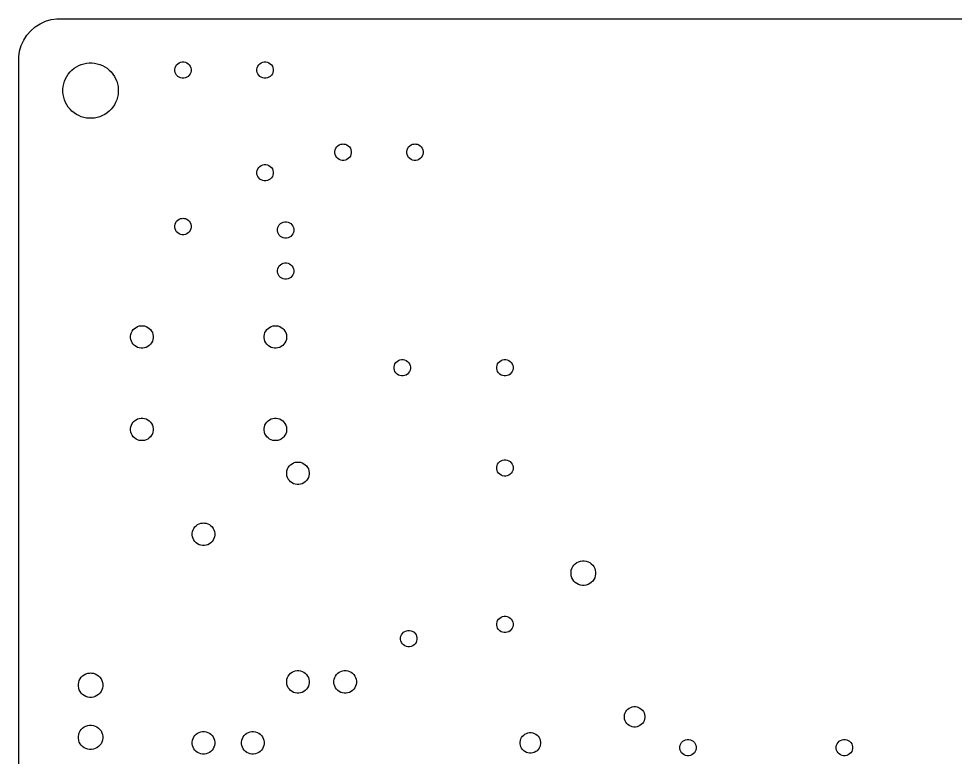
# Model space of a CAD drawing. Header units: millimetres. Extents: x 0 to 90, y 0 to 72.
# Drawn here: x 0 to 45.62, y 36.03 to 72 of the extents above; entities that cross this region are included whole.
import ezdxf

# ---------------------------------------------------------------- set-up
doc = ezdxf.new("R2010")
doc.units = ezdxf.units.MM
doc.layers.add('CUT', color=1, linetype='CONTINUOUS')

msp = doc.modelspace()

# ---------------------------------------------------------------- linework, layer by layer
at = {"layer": 'CUT'}
msp.add_lwpolyline([(0, 2), (0, 70), (0.0025, 70.1429), (0.0432, 70.4257), (0.1237, 70.6998), (0.2424, 70.9597), (0.3969, 71.2001), (0.584, 71.416), (0.7999, 71.6031), (1.0403, 71.7576), (1.3002, 71.8763), (1.5743, 71.9568), (1.8571, 71.9975), (2, 72), (88, 72)], dxfattribs=at)
for points in [[(3.5662, 69.8484), (3.6981, 69.8354), (3.828, 69.8095), (3.9548, 69.7711), (4.0772, 69.7204), (4.194, 69.6579), (4.3042, 69.5843), (4.4066, 69.5003), (4.5003, 69.4066), (4.5843, 69.3042), (4.6579, 69.194), (4.7204, 69.0772), (4.7711, 68.9548), (4.8095, 68.828), (4.8354, 68.6981), (4.8484, 68.5662), (4.8484, 68.4338), (4.8354, 68.3019), (4.8095, 68.172), (4.7711, 68.0452), (4.7204, 67.9228), (4.6579, 67.806), (4.5843, 67.6958), (4.5003, 67.5934), (4.4066, 67.4997), (4.3042, 67.4157), (4.194, 67.3421), (4.0772, 67.2796), (3.9548, 67.2289), (3.828, 67.1905), (3.6981, 67.1646), (3.5662, 67.1516), (3.5, 67.15), (3.4338, 67.1516), (3.3019, 67.1646), (3.172, 67.1905), (3.0452, 67.2289), (2.9228, 67.2796), (2.806, 67.3421), (2.6958, 67.4157), (2.5934, 67.4997), (2.4997, 67.5934), (2.4157, 67.6958), (2.3421, 67.806), (2.2796, 67.9228), (2.2289, 68.0452), (2.1905, 68.172), (2.1646, 68.3019), (2.1516, 68.4338), (2.1516, 68.5662), (2.1646, 68.6981), (2.1905, 68.828), (2.2289, 68.9548), (2.2796, 69.0772), (2.3421, 69.194), (2.4157, 69.3042), (2.4997, 69.4066), (2.5934, 69.5003), (2.6958, 69.5843), (2.806, 69.6579), (2.9228, 69.7204), (3.0452, 69.7711), (3.172, 69.8095), (3.3019, 69.8354), (3.4338, 69.8484), (3.5, 69.85)], [(8.0392, 69.8981), (8.1161, 69.8828), (8.1886, 69.8528), (8.2538, 69.8092), (8.3092, 69.7538), (8.3528, 69.6886), (8.3828, 69.6161), (8.3981, 69.5392), (8.3981, 69.4608), (8.3828, 69.3839), (8.3528, 69.3114), (8.3092, 69.2462), (8.2538, 69.1908), (8.1886, 69.1472), (8.1161, 69.1172), (8.0392, 69.1019), (8, 69.1), (7.9608, 69.1019), (7.8839, 69.1172), (7.8114, 69.1472), (7.7462, 69.1908), (7.6908, 69.2462), (7.6472, 69.3114), (7.6172, 69.3839), (7.6019, 69.4608), (7.6019, 69.5392), (7.6172, 69.6161), (7.6472, 69.6886), (7.6908, 69.7538), (7.7462, 69.8092), (7.8114, 69.8528), (7.8839, 69.8828), (7.9608, 69.8981), (8, 69.9)], [(12.0392, 69.8981), (12.1161, 69.8828), (12.1886, 69.8528), (12.2538, 69.8092), (12.3092, 69.7538), (12.3528, 69.6886), (12.3828, 69.6161), (12.3981, 69.5392), (12.3981, 69.4608), (12.3828, 69.3839), (12.3528, 69.3114), (12.3092, 69.2462), (12.2538, 69.1908), (12.1886, 69.1472), (12.1161, 69.1172), (12.0392, 69.1019), (12, 69.1), (11.9608, 69.1019), (11.8839, 69.1172), (11.8114, 69.1472), (11.7462, 69.1908), (11.6908, 69.2462), (11.6472, 69.3114), (11.6172, 69.3839), (11.6019, 69.4608), (11.6019, 69.5392), (11.6172, 69.6161), (11.6472, 69.6886), (11.6908, 69.7538), (11.7462, 69.8092), (11.8114, 69.8528), (11.8839, 69.8828), (11.9608, 69.8981), (12, 69.9)], [(15.8392, 65.8981), (15.9161, 65.8828), (15.9886, 65.8528), (16.0538, 65.8092), (16.1092, 65.7538), (16.1528, 65.6886), (16.1828, 65.6161), (16.1981, 65.5392), (16.1981, 65.4608), (16.1828, 65.3839), (16.1528, 65.3114), (16.1092, 65.2462), (16.0538, 65.1908), (15.9886, 65.1472), (15.9161, 65.1172), (15.8392, 65.1019), (15.8, 65.1), (15.7608, 65.1019), (15.6839, 65.1172), (15.6114, 65.1472), (15.5462, 65.1908), (15.4908, 65.2462), (15.4472, 65.3114), (15.4172, 65.3839), (15.4019, 65.4608), (15.4019, 65.5392), (15.4172, 65.6161), (15.4472, 65.6886), (15.4908, 65.7538), (15.5462, 65.8092), (15.6114, 65.8528), (15.6839, 65.8828), (15.7608, 65.8981), (15.8, 65.9)], [(19.3392, 65.8981), (19.4161, 65.8828), (19.4886, 65.8528), (19.5538, 65.8092), (19.6092, 65.7538), (19.6528, 65.6886), (19.6828, 65.6161), (19.6981, 65.5392), (19.6981, 65.4608), (19.6828, 65.3839), (19.6528, 65.3114), (19.6092, 65.2462), (19.5538, 65.1908), (19.4886, 65.1472), (19.4161, 65.1172), (19.3392, 65.1019), (19.3, 65.1), (19.2608, 65.1019), (19.1839, 65.1172), (19.1114, 65.1472), (19.0462, 65.1908), (18.9908, 65.2462), (18.9472, 65.3114), (18.9172, 65.3839), (18.9019, 65.4608), (18.9019, 65.5392), (18.9172, 65.6161), (18.9472, 65.6886), (18.9908, 65.7538), (19.0462, 65.8092), (19.1114, 65.8528), (19.1839, 65.8828), (19.2608, 65.8981), (19.3, 65.9)], [(12.0392, 64.8981), (12.1161, 64.8828), (12.1886, 64.8528), (12.2538, 64.8092), (12.3092, 64.7538), (12.3528, 64.6886), (12.3828, 64.6161), (12.3981, 64.5392), (12.3981, 64.4608), (12.3828, 64.3839), (12.3528, 64.3114), (12.3092, 64.2462), (12.2538, 64.1908), (12.1886, 64.1472), (12.1161, 64.1172), (12.0392, 64.1019), (12, 64.1), (11.9608, 64.1019), (11.8839, 64.1172), (11.8114, 64.1472), (11.7462, 64.1908), (11.6908, 64.2462), (11.6472, 64.3114), (11.6172, 64.3839), (11.6019, 64.4608), (11.6019, 64.5392), (11.6172, 64.6161), (11.6472, 64.6886), (11.6908, 64.7538), (11.7462, 64.8092), (11.8114, 64.8528), (11.8839, 64.8828), (11.9608, 64.8981), (12, 64.9)], [(8.0392, 62.2781), (8.1161, 62.2628), (8.1886, 62.2328), (8.2538, 62.1892), (8.3092, 62.1338), (8.3528, 62.0686), (8.3828, 61.9961), (8.3981, 61.9192), (8.3981, 61.8408), (8.3828, 61.7639), (8.3528, 61.6914), (8.3092, 61.6262), (8.2538, 61.5708), (8.1886, 61.5272), (8.1161, 61.4972), (8.0392, 61.4819), (8, 61.48), (7.9608, 61.4819), (7.8839, 61.4972), (7.8114, 61.5272), (7.7462, 61.5708), (7.6908, 61.6262), (7.6472, 61.6914), (7.6172, 61.7639), (7.6019, 61.8408), (7.6019, 61.9192), (7.6172, 61.9961), (7.6472, 62.0686), (7.6908, 62.1338), (7.7462, 62.1892), (7.8114, 62.2328), (7.8839, 62.2628), (7.9608, 62.2781), (8, 62.28)], [(13.0392, 62.1081), (13.1161, 62.0928), (13.1886, 62.0628), (13.2538, 62.0192), (13.3092, 61.9638), (13.3528, 61.8986), (13.3828, 61.8261), (13.3981, 61.7492), (13.3981, 61.6708), (13.3828, 61.5939), (13.3528, 61.5214), (13.3092, 61.4562), (13.2538, 61.4008), (13.1886, 61.3572), (13.1161, 61.3272), (13.0392, 61.3119), (13, 61.31), (12.9608, 61.3119), (12.8839, 61.3272), (12.8114, 61.3572), (12.7462, 61.4008), (12.6908, 61.4562), (12.6472, 61.5214), (12.6172, 61.5939), (12.6019, 61.6708), (12.6019, 61.7492), (12.6172, 61.8261), (12.6472, 61.8986), (12.6908, 61.9638), (12.7462, 62.0192), (12.8114, 62.0628), (12.8839, 62.0928), (12.9608, 62.1081), (13, 62.11)], [(13.0392, 60.1081), (13.1161, 60.0928), (13.1886, 60.0628), (13.2538, 60.0192), (13.3092, 59.9638), (13.3528, 59.8986), (13.3828, 59.8261), (13.3981, 59.7492), (13.3981, 59.6708), (13.3828, 59.5939), (13.3528, 59.5214), (13.3092, 59.4562), (13.2538, 59.4008), (13.1886, 59.3572), (13.1161, 59.3272), (13.0392, 59.3119), (13, 59.31), (12.9608, 59.3119), (12.8839, 59.3272), (12.8114, 59.3572), (12.7462, 59.4008), (12.6908, 59.4562), (12.6472, 59.5214), (12.6172, 59.5939), (12.6019, 59.6708), (12.6019, 59.7492), (12.6172, 59.8261), (12.6472, 59.8986), (12.6908, 59.9638), (12.7462, 60.0192), (12.8114, 60.0628), (12.8839, 60.0928), (12.9608, 60.1081), (13, 60.11)], [(6.0432, 57.0483), (6.1284, 57.0348), (6.2105, 57.0081), (6.2874, 56.969), (6.3572, 56.9182), (6.4182, 56.8572), (6.469, 56.7874), (6.5081, 56.7105), (6.5348, 56.6284), (6.5483, 56.5432), (6.5483, 56.4568), (6.5348, 56.3716), (6.5081, 56.2895), (6.469, 56.2126), (6.4182, 56.1428), (6.3572, 56.0818), (6.2874, 56.031), (6.2105, 55.9919), (6.1284, 55.9652), (6.0432, 55.9517), (6, 55.95), (5.9568, 55.9517), (5.8716, 55.9652), (5.7895, 55.9919), (5.7126, 56.031), (5.6428, 56.0818), (5.5818, 56.1428), (5.531, 56.2126), (5.4919, 56.2895), (5.4652, 56.3716), (5.4517, 56.4568), (5.4517, 56.5432), (5.4652, 56.6284), (5.4919, 56.7105), (5.531, 56.7874), (5.5818, 56.8572), (5.6428, 56.9182), (5.7126, 56.969), (5.7895, 57.0081), (5.8716, 57.0348), (5.9568, 57.0483), (6, 57.05)], [(12.5432, 57.0483), (12.6284, 57.0348), (12.7105, 57.0081), (12.7874, 56.969), (12.8572, 56.9182), (12.9182, 56.8572), (12.969, 56.7874), (13.0081, 56.7105), (13.0348, 56.6284), (13.0483, 56.5432), (13.0483, 56.4568), (13.0348, 56.3716), (13.0081, 56.2895), (12.969, 56.2126), (12.9182, 56.1428), (12.8572, 56.0818), (12.7874, 56.031), (12.7105, 55.9919), (12.6284, 55.9652), (12.5432, 55.9517), (12.5, 55.95), (12.4568, 55.9517), (12.3716, 55.9652), (12.2895, 55.9919), (12.2126, 56.031), (12.1428, 56.0818), (12.0818, 56.1428), (12.031, 56.2126), (11.9919, 56.2895), (11.9652, 56.3716), (11.9517, 56.4568), (11.9517, 56.5432), (11.9652, 56.6284), (11.9919, 56.7105), (12.031, 56.7874), (12.0818, 56.8572), (12.1428, 56.9182), (12.2126, 56.969), (12.2895, 57.0081), (12.3716, 57.0348), (12.4568, 57.0483), (12.5, 57.05)], [(18.7192, 55.3981), (18.7961, 55.3828), (18.8686, 55.3528), (18.9338, 55.3092), (18.9892, 55.2538), (19.0328, 55.1886), (19.0628, 55.1161), (19.0781, 55.0392), (19.0781, 54.9608), (19.0628, 54.8839), (19.0328, 54.8114), (18.9892, 54.7462), (18.9338, 54.6908), (18.8686, 54.6472), (18.7961, 54.6172), (18.7192, 54.6019), (18.68, 54.6), (18.6408, 54.6019), (18.5639, 54.6172), (18.4914, 54.6472), (18.4262, 54.6908), (18.3708, 54.7462), (18.3272, 54.8114), (18.2972, 54.8839), (18.2819, 54.9608), (18.2819, 55.0392), (18.2972, 55.1161), (18.3272, 55.1886), (18.3708, 55.2538), (18.4262, 55.3092), (18.4914, 55.3528), (18.5639, 55.3828), (18.6408, 55.3981), (18.68, 55.4)], [(23.7192, 55.3981), (23.7961, 55.3828), (23.8686, 55.3528), (23.9338, 55.3092), (23.9892, 55.2538), (24.0328, 55.1886), (24.0628, 55.1161), (24.0781, 55.0392), (24.0781, 54.9608), (24.0628, 54.8839), (24.0328, 54.8114), (23.9892, 54.7462), (23.9338, 54.6908), (23.8686, 54.6472), (23.7961, 54.6172), (23.7192, 54.6019), (23.68, 54.6), (23.6408, 54.6019), (23.5639, 54.6172), (23.4914, 54.6472), (23.4262, 54.6908), (23.3708, 54.7462), (23.3272, 54.8114), (23.2972, 54.8839), (23.2819, 54.9608), (23.2819, 55.0392), (23.2972, 55.1161), (23.3272, 55.1886), (23.3708, 55.2538), (23.4262, 55.3092), (23.4914, 55.3528), (23.5639, 55.3828), (23.6408, 55.3981), (23.68, 55.4)], [(6.0432, 52.5483), (6.1284, 52.5348), (6.2105, 52.5081), (6.2874, 52.469), (6.3572, 52.4182), (6.4182, 52.3572), (6.469, 52.2874), (6.5081, 52.2105), (6.5348, 52.1284), (6.5483, 52.0432), (6.5483, 51.9568), (6.5348, 51.8716), (6.5081, 51.7895), (6.469, 51.7126), (6.4182, 51.6428), (6.3572, 51.5818), (6.2874, 51.531), (6.2105, 51.4919), (6.1284, 51.4652), (6.0432, 51.4517), (6, 51.45), (5.9568, 51.4517), (5.8716, 51.4652), (5.7895, 51.4919), (5.7126, 51.531), (5.6428, 51.5818), (5.5818, 51.6428), (5.531, 51.7126), (5.4919, 51.7895), (5.4652, 51.8716), (5.4517, 51.9568), (5.4517, 52.0432), (5.4652, 52.1284), (5.4919, 52.2105), (5.531, 52.2874), (5.5818, 52.3572), (5.6428, 52.4182), (5.7126, 52.469), (5.7895, 52.5081), (5.8716, 52.5348), (5.9568, 52.5483), (6, 52.55)], [(12.5432, 52.5483), (12.6284, 52.5348), (12.7105, 52.5081), (12.7874, 52.469), (12.8572, 52.4182), (12.9182, 52.3572), (12.969, 52.2874), (13.0081, 52.2105), (13.0348, 52.1284), (13.0483, 52.0432), (13.0483, 51.9568), (13.0348, 51.8716), (13.0081, 51.7895), (12.969, 51.7126), (12.9182, 51.6428), (12.8572, 51.5818), (12.7874, 51.531), (12.7105, 51.4919), (12.6284, 51.4652), (12.5432, 51.4517), (12.5, 51.45), (12.4568, 51.4517), (12.3716, 51.4652), (12.2895, 51.4919), (12.2126, 51.531), (12.1428, 51.5818), (12.0818, 51.6428), (12.031, 51.7126), (11.9919, 51.7895), (11.9652, 51.8716), (11.9517, 51.9568), (11.9517, 52.0432), (11.9652, 52.1284), (11.9919, 52.2105), (12.031, 52.2874), (12.0818, 52.3572), (12.1428, 52.4182), (12.2126, 52.469), (12.2895, 52.5081), (12.3716, 52.5348), (12.4568, 52.5483), (12.5, 52.55)], [(13.6432, 50.4083), (13.7284, 50.3948), (13.8105, 50.3681), (13.8874, 50.329), (13.9572, 50.2782), (14.0182, 50.2172), (14.069, 50.1474), (14.1081, 50.0705), (14.1348, 49.9884), (14.1483, 49.9032), (14.1483, 49.8168), (14.1348, 49.7316), (14.1081, 49.6495), (14.069, 49.5726), (14.0182, 49.5028), (13.9572, 49.4418), (13.8874, 49.391), (13.8105, 49.3519), (13.7284, 49.3252), (13.6432, 49.3117), (13.6, 49.31), (13.5568, 49.3117), (13.4716, 49.3252), (13.3895, 49.3519), (13.3126, 49.391), (13.2428, 49.4418), (13.1818, 49.5028), (13.131, 49.5726), (13.0919, 49.6495), (13.0652, 49.7316), (13.0517, 49.8168), (13.0517, 49.9032), (13.0652, 49.9884), (13.0919, 50.0705), (13.131, 50.1474), (13.1818, 50.2172), (13.2428, 50.2782), (13.3126, 50.329), (13.3895, 50.3681), (13.4716, 50.3948), (13.5568, 50.4083), (13.6, 50.41)], [(23.7192, 50.5181), (23.7961, 50.5028), (23.8686, 50.4728), (23.9338, 50.4292), (23.9892, 50.3738), (24.0328, 50.3086), (24.0628, 50.2361), (24.0781, 50.1592), (24.0781, 50.0808), (24.0628, 50.0039), (24.0328, 49.9314), (23.9892, 49.8662), (23.9338, 49.8108), (23.8686, 49.7672), (23.7961, 49.7372), (23.7192, 49.7219), (23.68, 49.72), (23.6408, 49.7219), (23.5639, 49.7372), (23.4914, 49.7672), (23.4262, 49.8108), (23.3708, 49.8662), (23.3272, 49.9314), (23.2972, 50.0039), (23.2819, 50.0808), (23.2819, 50.1592), (23.2972, 50.2361), (23.3272, 50.3086), (23.3708, 50.3738), (23.4262, 50.4292), (23.4914, 50.4728), (23.5639, 50.5028), (23.6408, 50.5181), (23.68, 50.52)], [(9.0432, 47.4383), (9.1284, 47.4248), (9.2105, 47.3981), (9.2874, 47.359), (9.3572, 47.3082), (9.4182, 47.2472), (9.469, 47.1774), (9.5081, 47.1005), (9.5348, 47.0184), (9.5483, 46.9332), (9.5483, 46.8468), (9.5348, 46.7616), (9.5081, 46.6795), (9.469, 46.6026), (9.4182, 46.5328), (9.3572, 46.4718), (9.2874, 46.421), (9.2105, 46.3819), (9.1284, 46.3552), (9.0432, 46.3417), (9, 46.34), (8.9568, 46.3417), (8.8716, 46.3552), (8.7895, 46.3819), (8.7126, 46.421), (8.6428, 46.4718), (8.5818, 46.5328), (8.531, 46.6026), (8.4919, 46.6795), (8.4652, 46.7616), (8.4517, 46.8468), (8.4517, 46.9332), (8.4652, 47.0184), (8.4919, 47.1005), (8.531, 47.1774), (8.5818, 47.2472), (8.6428, 47.3082), (8.7126, 47.359), (8.7895, 47.3981), (8.8716, 47.4248), (8.9568, 47.4383), (9, 47.44)], [(27.5471, 45.5982), (27.6401, 45.5834), (27.7296, 45.5543), (27.8135, 45.5116), (27.8897, 45.4562), (27.9562, 45.3897), (28.0116, 45.3135), (28.0543, 45.2296), (28.0834, 45.1401), (28.0982, 45.0471), (28.0982, 44.9529), (28.0834, 44.8599), (28.0543, 44.7704), (28.0116, 44.6865), (27.9562, 44.6103), (27.8897, 44.5438), (27.8135, 44.4884), (27.7296, 44.4457), (27.6401, 44.4166), (27.5471, 44.4018), (27.5, 44.4), (27.4529, 44.4018), (27.3599, 44.4166), (27.2704, 44.4457), (27.1865, 44.4884), (27.1103, 44.5438), (27.0438, 44.6103), (26.9884, 44.6865), (26.9457, 44.7704), (26.9166, 44.8599), (26.9018, 44.9529), (26.9018, 45.0471), (26.9166, 45.1401), (26.9457, 45.2296), (26.9884, 45.3135), (27.0438, 45.3897), (27.1103, 45.4562), (27.1865, 45.5116), (27.2704, 45.5543), (27.3599, 45.5834), (27.4529, 45.5982), (27.5, 45.6)], [(23.7192, 42.8981), (23.7961, 42.8828), (23.8686, 42.8528), (23.9338, 42.8092), (23.9892, 42.7538), (24.0328, 42.6886), (24.0628, 42.6161), (24.0781, 42.5392), (24.0781, 42.4608), (24.0628, 42.3839), (24.0328, 42.3114), (23.9892, 42.2462), (23.9338, 42.1908), (23.8686, 42.1472), (23.7961, 42.1172), (23.7192, 42.1019), (23.68, 42.1), (23.6408, 42.1019), (23.5639, 42.1172), (23.4914, 42.1472), (23.4262, 42.1908), (23.3708, 42.2462), (23.3272, 42.3114), (23.2972, 42.3839), (23.2819, 42.4608), (23.2819, 42.5392), (23.2972, 42.6161), (23.3272, 42.6886), (23.3708, 42.7538), (23.4262, 42.8092), (23.4914, 42.8528), (23.5639, 42.8828), (23.6408, 42.8981), (23.68, 42.9)], [(19.0392, 42.2081), (19.1161, 42.1928), (19.1886, 42.1628), (19.2538, 42.1192), (19.3092, 42.0638), (19.3528, 41.9986), (19.3828, 41.9261), (19.3981, 41.8492), (19.3981, 41.7708), (19.3828, 41.6939), (19.3528, 41.6214), (19.3092, 41.5562), (19.2538, 41.5008), (19.1886, 41.4572), (19.1161, 41.4272), (19.0392, 41.4119), (19, 41.41), (18.9608, 41.4119), (18.8839, 41.4272), (18.8114, 41.4572), (18.7462, 41.5008), (18.6908, 41.5562), (18.6472, 41.6214), (18.6172, 41.6939), (18.6019, 41.7708), (18.6019, 41.8492), (18.6172, 41.9261), (18.6472, 41.9986), (18.6908, 42.0638), (18.7462, 42.1192), (18.8114, 42.1628), (18.8839, 42.1928), (18.9608, 42.2081), (19, 42.21)], [(13.6432, 40.2483), (13.7284, 40.2348), (13.8105, 40.2081), (13.8874, 40.169), (13.9572, 40.1182), (14.0182, 40.0572), (14.069, 39.9874), (14.1081, 39.9105), (14.1348, 39.8284), (14.1483, 39.7432), (14.1483, 39.6568), (14.1348, 39.5716), (14.1081, 39.4895), (14.069, 39.4126), (14.0182, 39.3428), (13.9572, 39.2818), (13.8874, 39.231), (13.8105, 39.1919), (13.7284, 39.1652), (13.6432, 39.1517), (13.6, 39.15), (13.5568, 39.1517), (13.4716, 39.1652), (13.3895, 39.1919), (13.3126, 39.231), (13.2428, 39.2818), (13.1818, 39.3428), (13.131, 39.4126), (13.0919, 39.4895), (13.0652, 39.5716), (13.0517, 39.6568), (13.0517, 39.7432), (13.0652, 39.8284), (13.0919, 39.9105), (13.131, 39.9874), (13.1818, 40.0572), (13.2428, 40.1182), (13.3126, 40.169), (13.3895, 40.2081), (13.4716, 40.2348), (13.5568, 40.2483), (13.6, 40.25)], [(15.9432, 40.2483), (16.0284, 40.2348), (16.1105, 40.2081), (16.1874, 40.169), (16.2572, 40.1182), (16.3182, 40.0572), (16.369, 39.9874), (16.4081, 39.9105), (16.4348, 39.8284), (16.4483, 39.7432), (16.4483, 39.6568), (16.4348, 39.5716), (16.4081, 39.4895), (16.369, 39.4126), (16.3182, 39.3428), (16.2572, 39.2818), (16.1874, 39.231), (16.1105, 39.1919), (16.0284, 39.1652), (15.9432, 39.1517), (15.9, 39.15), (15.8568, 39.1517), (15.7716, 39.1652), (15.6895, 39.1919), (15.6126, 39.231), (15.5428, 39.2818), (15.4818, 39.3428), (15.431, 39.4126), (15.3919, 39.4895), (15.3652, 39.5716), (15.3517, 39.6568), (15.3517, 39.7432), (15.3652, 39.8284), (15.3919, 39.9105), (15.431, 39.9874), (15.4818, 40.0572), (15.5428, 40.1182), (15.6126, 40.169), (15.6895, 40.2081), (15.7716, 40.2348), (15.8568, 40.2483), (15.9, 40.25)], [(3.5467, 40.1332), (3.6389, 40.1186), (3.7277, 40.0897), (3.8109, 40.0473), (3.8864, 39.9924), (3.9524, 39.9264), (4.0073, 39.8509), (4.0497, 39.7677), (4.0786, 39.6789), (4.0932, 39.5867), (4.0932, 39.4933), (4.0786, 39.4011), (4.0497, 39.3123), (4.0073, 39.2291), (3.9524, 39.1536), (3.8864, 39.0876), (3.8109, 39.0327), (3.7277, 38.9903), (3.6389, 38.9614), (3.5467, 38.9468), (3.5, 38.945), (3.4533, 38.9468), (3.3611, 38.9614), (3.2723, 38.9903), (3.1891, 39.0327), (3.1136, 39.0876), (3.0476, 39.1536), (2.9927, 39.2291), (2.9503, 39.3123), (2.9214, 39.4011), (2.9068, 39.4933), (2.9068, 39.5867), (2.9214, 39.6789), (2.9503, 39.7677), (2.9927, 39.8509), (3.0476, 39.9264), (3.1136, 39.9924), (3.1891, 40.0473), (3.2723, 40.0897), (3.3611, 40.1186), (3.4533, 40.1332), (3.5, 40.135)], [(30.0392, 38.4985), (30.1167, 38.4862), (30.1913, 38.4619), (30.2612, 38.4263), (30.3247, 38.3802), (30.3802, 38.3247), (30.4263, 38.2612), (30.4619, 38.1913), (30.4862, 38.1167), (30.4985, 38.0392), (30.4985, 37.9608), (30.4862, 37.8833), (30.4619, 37.8087), (30.4263, 37.7388), (30.3802, 37.6753), (30.3247, 37.6198), (30.2612, 37.5737), (30.1913, 37.5381), (30.1167, 37.5138), (30.0392, 37.5015), (30, 37.5), (29.9608, 37.5015), (29.8833, 37.5138), (29.8087, 37.5381), (29.7388, 37.5737), (29.6753, 37.6198), (29.6198, 37.6753), (29.5737, 37.7388), (29.5381, 37.8087), (29.5138, 37.8833), (29.5015, 37.9608), (29.5015, 38.0392), (29.5138, 38.1167), (29.5381, 38.1913), (29.5737, 38.2612), (29.6198, 38.3247), (29.6753, 38.3802), (29.7388, 38.4263), (29.8087, 38.4619), (29.8833, 38.4862), (29.9608, 38.4985), (30, 38.5)], [(3.5467, 37.5932), (3.6389, 37.5786), (3.7277, 37.5497), (3.8109, 37.5073), (3.8864, 37.4524), (3.9524, 37.3864), (4.0073, 37.3109), (4.0497, 37.2277), (4.0786, 37.1389), (4.0932, 37.0467), (4.0932, 36.9533), (4.0786, 36.8611), (4.0497, 36.7723), (4.0073, 36.6891), (3.9524, 36.6136), (3.8864, 36.5476), (3.8109, 36.4927), (3.7277, 36.4503), (3.6389, 36.4214), (3.5467, 36.4068), (3.5, 36.405), (3.4533, 36.4068), (3.3611, 36.4214), (3.2723, 36.4503), (3.1891, 36.4927), (3.1136, 36.5476), (3.0476, 36.6136), (2.9927, 36.6891), (2.9503, 36.7723), (2.9214, 36.8611), (2.9068, 36.9533), (2.9068, 37.0467), (2.9214, 37.1389), (2.9503, 37.2277), (2.9927, 37.3109), (3.0476, 37.3864), (3.1136, 37.4524), (3.1891, 37.5073), (3.2723, 37.5497), (3.3611, 37.5786), (3.4533, 37.5932), (3.5, 37.595)], [(9.0432, 37.2783), (9.1284, 37.2648), (9.2105, 37.2381), (9.2874, 37.199), (9.3572, 37.1482), (9.4182, 37.0872), (9.469, 37.0174), (9.5081, 36.9405), (9.5348, 36.8584), (9.5483, 36.7732), (9.5483, 36.6868), (9.5348, 36.6016), (9.5081, 36.5195), (9.469, 36.4426), (9.4182, 36.3728), (9.3572, 36.3118), (9.2874, 36.261), (9.2105, 36.2219), (9.1284, 36.1952), (9.0432, 36.1817), (9, 36.18), (8.9568, 36.1817), (8.8716, 36.1952), (8.7895, 36.2219), (8.7126, 36.261), (8.6428, 36.3118), (8.5818, 36.3728), (8.531, 36.4426), (8.4919, 36.5195), (8.4652, 36.6016), (8.4517, 36.6868), (8.4517, 36.7732), (8.4652, 36.8584), (8.4919, 36.9405), (8.531, 37.0174), (8.5818, 37.0872), (8.6428, 37.1482), (8.7126, 37.199), (8.7895, 37.2381), (8.8716, 37.2648), (8.9568, 37.2783), (9, 37.28)], [(11.4432, 37.2783), (11.5284, 37.2648), (11.6105, 37.2381), (11.6874, 37.199), (11.7572, 37.1482), (11.8182, 37.0872), (11.869, 37.0174), (11.9081, 36.9405), (11.9348, 36.8584), (11.9483, 36.7732), (11.9483, 36.6868), (11.9348, 36.6016), (11.9081, 36.5195), (11.869, 36.4426), (11.8182, 36.3728), (11.7572, 36.3118), (11.6874, 36.261), (11.6105, 36.2219), (11.5284, 36.1952), (11.4432, 36.1817), (11.4, 36.18), (11.3568, 36.1817), (11.2716, 36.1952), (11.1895, 36.2219), (11.1126, 36.261), (11.0428, 36.3118), (10.9818, 36.3728), (10.931, 36.4426), (10.8919, 36.5195), (10.8652, 36.6016), (10.8517, 36.6868), (10.8517, 36.7732), (10.8652, 36.8584), (10.8919, 36.9405), (10.931, 37.0174), (10.9818, 37.0872), (11.0428, 37.1482), (11.1126, 37.199), (11.1895, 37.2381), (11.2716, 37.2648), (11.3568, 37.2783), (11.4, 37.28)], [(24.9592, 37.2285), (25.0367, 37.2162), (25.1113, 37.1919), (25.1812, 37.1563), (25.2447, 37.1102), (25.3002, 37.0547), (25.3463, 36.9912), (25.3819, 36.9213), (25.4062, 36.8467), (25.4185, 36.7692), (25.4185, 36.6908), (25.4062, 36.6133), (25.3819, 36.5387), (25.3463, 36.4688), (25.3002, 36.4053), (25.2447, 36.3498), (25.1812, 36.3037), (25.1113, 36.2681), (25.0367, 36.2438), (24.9592, 36.2315), (24.92, 36.23), (24.8808, 36.2315), (24.8033, 36.2438), (24.7287, 36.2681), (24.6588, 36.3037), (24.5953, 36.3498), (24.5398, 36.4053), (24.4937, 36.4688), (24.4581, 36.5387), (24.4338, 36.6133), (24.4215, 36.6908), (24.4215, 36.7692), (24.4338, 36.8467), (24.4581, 36.9213), (24.4937, 36.9912), (24.5398, 37.0547), (24.5953, 37.1102), (24.6588, 37.1563), (24.7287, 37.1919), (24.8033, 37.2162), (24.8808, 37.2285), (24.92, 37.23)], [(32.6392, 36.8981), (32.7161, 36.8828), (32.7886, 36.8528), (32.8538, 36.8092), (32.9092, 36.7538), (32.9528, 36.6886), (32.9828, 36.6161), (32.9981, 36.5392), (32.9981, 36.4608), (32.9828, 36.3839), (32.9528, 36.3114), (32.9092, 36.2462), (32.8538, 36.1908), (32.7886, 36.1472), (32.7161, 36.1172), (32.6392, 36.1019), (32.6, 36.1), (32.5608, 36.1019), (32.4839, 36.1172), (32.4114, 36.1472), (32.3462, 36.1908), (32.2908, 36.2462), (32.2472, 36.3114), (32.2172, 36.3839), (32.2019, 36.4608), (32.2019, 36.5392), (32.2172, 36.6161), (32.2472, 36.6886), (32.2908, 36.7538), (32.3462, 36.8092), (32.4114, 36.8528), (32.4839, 36.8828), (32.5608, 36.8981), (32.6, 36.9)], [(40.2592, 36.8981), (40.3361, 36.8828), (40.4086, 36.8528), (40.4738, 36.8092), (40.5292, 36.7538), (40.5728, 36.6886), (40.6028, 36.6161), (40.6181, 36.5392), (40.6181, 36.4608), (40.6028, 36.3839), (40.5728, 36.3114), (40.5292, 36.2462), (40.4738, 36.1908), (40.4086, 36.1472), (40.3361, 36.1172), (40.2592, 36.1019), (40.22, 36.1), (40.1808, 36.1019), (40.1039, 36.1172), (40.0314, 36.1472), (39.9662, 36.1908), (39.9108, 36.2462), (39.8672, 36.3114), (39.8372, 36.3839), (39.8219, 36.4608), (39.8219, 36.5392), (39.8372, 36.6161), (39.8672, 36.6886), (39.9108, 36.7538), (39.9662, 36.8092), (40.0314, 36.8528), (40.1039, 36.8828), (40.1808, 36.8981), (40.22, 36.9)]]:
    msp.add_lwpolyline(points, close=True, dxfattribs=at)

doc.saveas('drawing.dxf')
